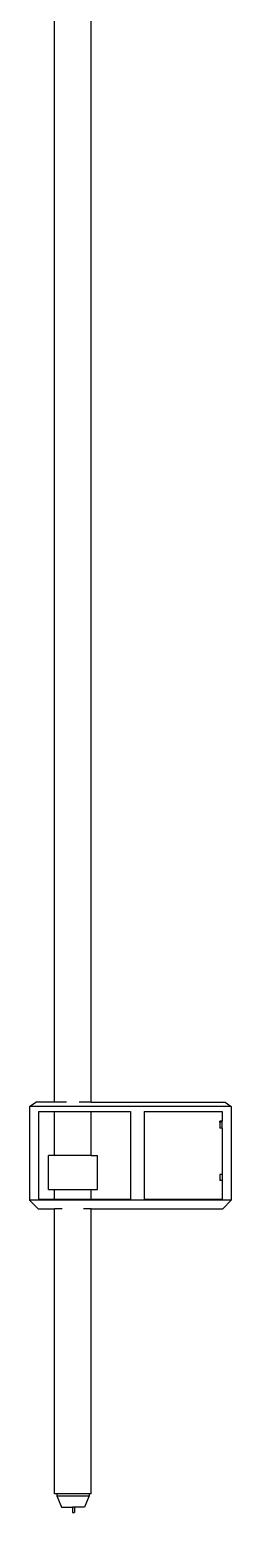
# Model space of a CAD drawing. Header units: millimetres. Extents: x 2122 to 4894, y -1177 to 2056.
# Drawn here: x 3698 to 3918, y -1177 to 439 of the extents above; entities that cross this region are included whole.
import ezdxf

# ---------------------------------------------------------------- set-up
doc = ezdxf.new("R2010")
doc.units = ezdxf.units.MM

# ---------------------------------------------------------------- blocks, each defined once
blk = doc.blocks.new('TV+Aerial ls')
for p, q in [((-318.8, -1169.5), (-318.8, 1061.9)), ((-358.8, -1169.5), (-358.8, 1045)), ((-386.1, -1174.1), (-379.2, -1169.5)), ((-166, -1174.1), (-386.1, -1174.1)), ((-386.1, -1174.1), (-386.1, -1276.3)), ((-358.8, -1169.5), (-379.2, -1169.5)), ((-376, -1275.5), (-376, -1179.6)), ((-376, -1179.6), (-358.8, -1179.6)), ((-345.8, -1169.5), (-358.8, -1169.5)), ((-358.8, -1227.5), (-358.8, -1179.6)), ((-358.8, -1179.6), (-318.8, -1179.6)), ((-318.8, -1169.5), (-331.8, -1169.5)), ((-318.8, -1169.5), (-172.8, -1169.5)), ((-318.8, -1227.5), (-318.8, -1179.6)), ((-318.8, -1179.6), (-276, -1179.6)), ((-276, -1179.6), (-276, -1275.5)), ((-261, -1179.6), (-261, -1275.5)), ((-261, -1179.6), (-176, -1179.6)), ((-176, -1179.6), (-176, -1190.1)), ((-172.8, -1169.5), (-166, -1174.1)), ((-166, -1174.1), (-166, -1276.3)), ((-176, -1190.1), (-178.6, -1190.1)), ((-178.6, -1191.1), (-178.6, -1190.1)), ((-176, -1191.1), (-178.6, -1191.1)), ((-178.6, -1191.1), (-178.6, -1197.9)), ((-176, -1191.1), (-176, -1190.1)), ((-176, -1197.9), (-176, -1191.1)), ((-176, -1197.9), (-178.6, -1197.9)), ((-176, -1197.9), (-176, -1248.2)), ((-365.5, -1264.5), (-365.5, -1227.5)), ((-358.8, -1227.5), (-365.5, -1227.5)), ((-318.8, -1227.5), (-358.8, -1227.5)), ((-318.8, -1227.5), (-312.1, -1227.5)), ((-312.1, -1264.5), (-312.1, -1227.5)), ((-176, -1248.2), (-178.6, -1248.2)), ((-178.6, -1248.2), (-178.6, -1255)), ((-176, -1255), (-178.6, -1255)), ((-176, -1248.2), (-176, -1255)), ((-176, -1255), (-176, -1275.5)), ((-376.7, -1285.6), (-386.1, -1276.3)), ((-166, -1276.3), (-386.1, -1276.3)), ((-358.8, -1275.5), (-376, -1275.5)), ((-365.5, -1264.5), (-358.8, -1264.5)), ((-358.8, -1275.5), (-358.8, -1264.5)), ((-358.8, -1264.5), (-318.8, -1264.5)), ((-318.8, -1275.5), (-358.8, -1275.5)), ((-318.8, -1275.5), (-318.8, -1264.5)), ((-318.8, -1264.5), (-312.1, -1264.5)), ((-276, -1275.5), (-318.8, -1275.5)), ((-176, -1275.5), (-261, -1275.5)), ((-175.3, -1285.6), (-166, -1276.3)), ((-376.7, -1285.6), (-358.8, -1285.6)), ((-358.8, -1596.3), (-358.8, -1285.6)), ((-350.4, -1285.6), (-358.8, -1285.6)), ((-318.8, -1285.6), (-327.2, -1285.6)), ((-318.8, -1596.3), (-318.8, -1285.6)), ((-318.8, -1285.6), (-175.3, -1285.6)), ((-356.4, -1596.3), (-358.8, -1596.3)), ((-356.4, -1596.3), (-356.4, -1598.6)), ((-321.2, -1596.3), (-356.4, -1596.3)), ((-356.4, -1598.6), (-351.3, -1610.9)), ((-356.4, -1598.6), (-321.2, -1598.6)), ((-321.2, -1598.6), (-326.3, -1610.9)), ((-321.2, -1596.3), (-321.2, -1598.6)), ((-318.8, -1596.3), (-321.2, -1596.3)), ((-351.3, -1610.9), (-339.1, -1610.9)), ((-339.1, -1610.9), (-339.1, -1616.7)), ((-337.1, -1610.9), (-339.1, -1610.9)), ((-339.1, -1616.7), (-337.1, -1616.7)), ((-337.1, -1610.9), (-337.1, -1616.7)), ((-326.3, -1610.9), (-337.1, -1610.9))]:
    blk.add_line(p, q)

msp = doc.modelspace()

# ---------------------------------------------------------------- block references
msp.add_blockref('TV+Aerial ls', (4084.3, 439.4))

doc.saveas('drawing.dxf')
